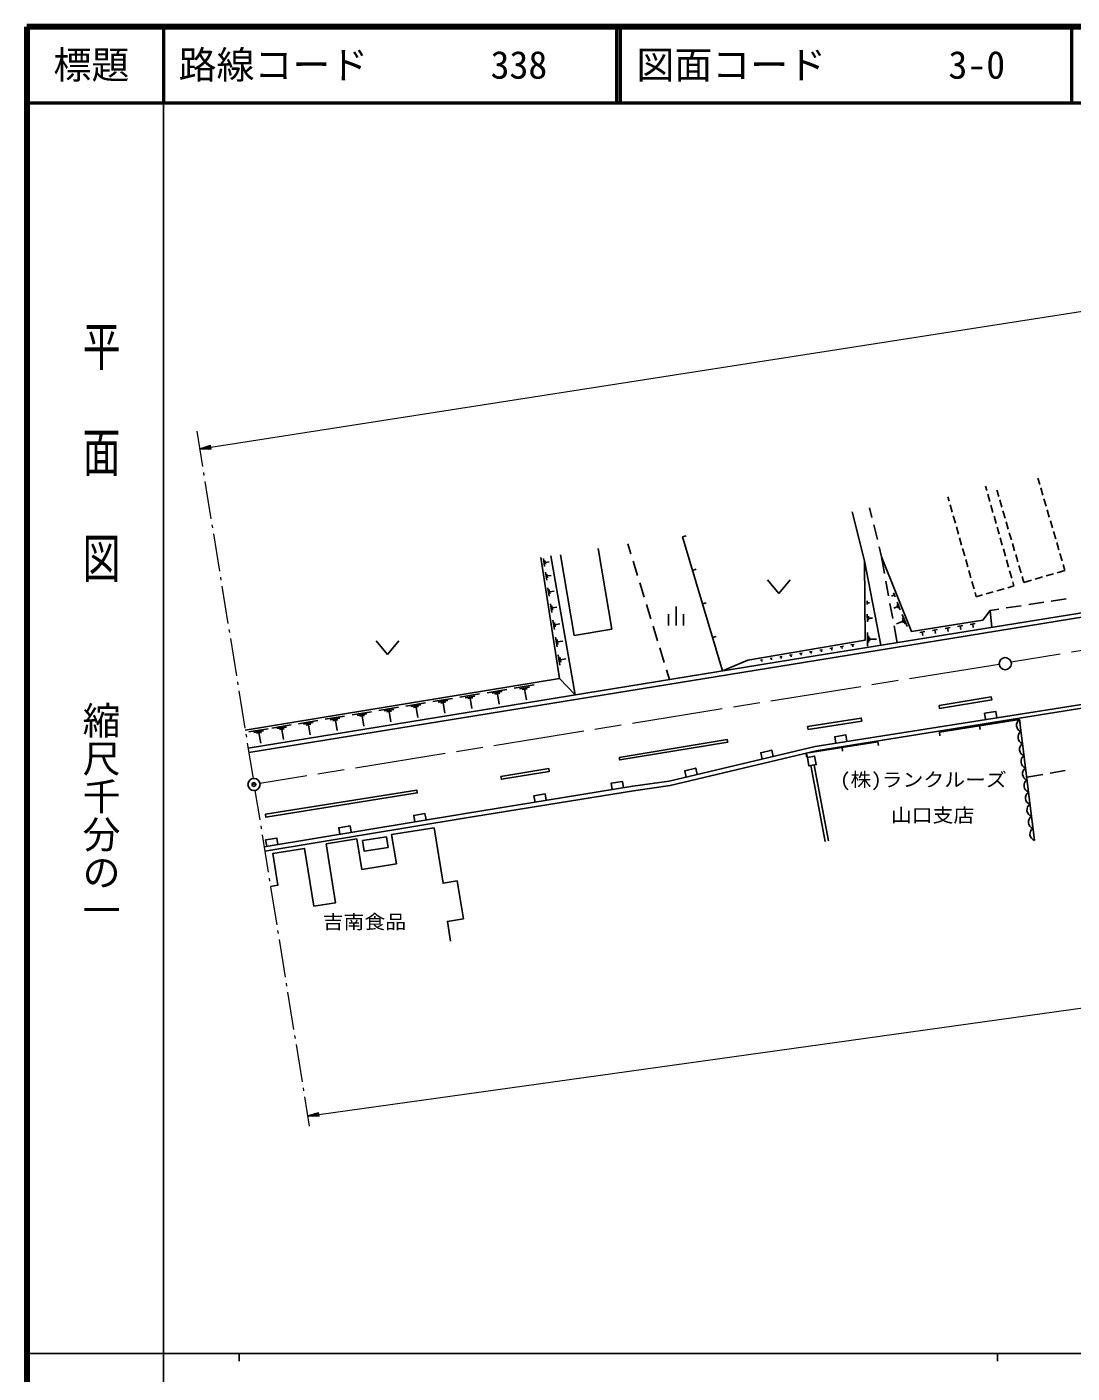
# Model space of a CAD drawing. Units: millimetres, scale not verified. Extents: x 40000 to 680000, y 20000 to 380000.
# Drawn here: x 40000 to 177824, y 202409 to 380000 of the extents above; entities that cross this region are included whole.
import ezdxf
from ezdxf.enums import TextEntityAlignment as Align

# ---------------------------------------------------------------- set-up
doc = ezdxf.new("R2010")
doc.units = ezdxf.units.MM
doc.header["$LTSCALE"] = 1000
doc.header["$PDMODE"] = 32
doc.header["$PDSIZE"] = 500
doc.linetypes.add('CHAIN', pattern=[18.5, 12, -1.5, 3.5, -1.5])
for name, color, linetype, lineweight in [('M-BGD', 7, 'Continuous', 25), ('M-BGD-HTXT', 7, 'Continuous', 13), ('M-BMK', 2, 'CHAIN', 13), ('M-BMK-SRVR', 3, 'Continuous', 25), ('M-STR-HTXT', 7, 'Continuous', 13), ('M-STR-STRD', 7, 'Continuous', 25), ('M-TTL', 2, 'Continuous', 140), ('M-TTL-BAND', 7, 'Continuous', 25), ('M-TTL-LINE', 7, 'Continuous', 50)]:
    doc.layers.add(name, color=color, linetype=linetype, lineweight=lineweight)
doc.layers.add('M-OTRS', color=6, linetype='Continuous')
doc.layers.add('M-TTL-TXT', color=7, linetype='Continuous')
doc.styles.add('@ＭＳ ゴシック', font='')
doc.styles.add('ＭＳ ゴシック', font='')
doc.styles.get('@ＭＳ ゴシック').set_extended_font_data('@MS Gothic')
doc.styles.get('ＭＳ ゴシック').set_extended_font_data('MS Gothic')

msp = doc.modelspace()

# ---------------------------------------------------------------- linework, layer by layer
at = {"layer": 'M-BGD'}
for p, q in [((173327, 320452), (173560, 319655)), ((161448, 317990), (161610, 317422)), ((166574, 318836), (166412, 319403)), ((166985, 317393), (166711, 318355)), ((168148, 318072), (167915, 318869)), ((173700, 319175), (173981, 318215)), ((151116, 316571), (151433, 315278)), ((161747, 316941), (162021, 315980)), ((167395, 315950), (167121, 316912)), ((168569, 316632), (168288, 317592)), ((168990, 315193), (168709, 316152)), ((174121, 317735), (174402, 316776)), ((174543, 316296), (174823, 315336)), ((150449, 309563), (148832, 316021)), ((162158, 315499), (162432, 314537)), ((167806, 314508), (167532, 315469)), ((169411, 313753), (169130, 314713)), ((174964, 314856), (175244, 313896)), ((126462, 312729), (126941, 312871)), ((126462, 312729), (126941, 312871)), ((131712, 295036), (126462, 312729)), ((151671, 314306), (152147, 312364)), ((162569, 314056), (162843, 313094)), ((162979, 312613), (163253, 311652)), ((168217, 313065), (167943, 314027)), ((168628, 311622), (168354, 312584)), ((169832, 312313), (169551, 313273)), ((175385, 313416), (175665, 312457)), ((119237, 311795), (119636, 310495)), ((152386, 311393), (152703, 310100)), ((163390, 311171), (163664, 310209)), ((169038, 310180), (168765, 311141)), ((170253, 310874), (169973, 311833)), ((175806, 311977), (176087, 311017)), ((108267, 308827), (108108, 309857)), ((108364, 309106), (108285, 309621)), ((108325, 309363), (108874, 309448)), ((112164, 299722), (110366, 310365)), ((119930, 309539), (120517, 307627)), ((152703, 310100), (153103, 307877)), ((163801, 309728), (164075, 308766)), ((169449, 308737), (169175, 309699)), ((170674, 309434), (170394, 310394)), ((176227, 310537), (176508, 309577)), ((176648, 309097), (176881, 308300)), ((108544, 307030), (108385, 308060)), ((108641, 307309), (108562, 307824)), ((108602, 307566), (109151, 307651)), ((127774, 308306), (128253, 308448)), ((164212, 308285), (164486, 307324)), ((169860, 307294), (169586, 308256)), ((171096, 307994), (170815, 308954)), ((171469, 306717), (171236, 307514)), ((173935, 307438), (172975, 307157)), ((175375, 307859), (174415, 307578)), ((176881, 308300), (175855, 308000)), ((108869, 304920), (108701, 306011)), ((108973, 305215), (108888, 305761)), ((108931, 305488), (109513, 305578)), ((120810, 306671), (121397, 304759)), ((137640, 307072), (139140, 305272)), ((139140, 305272), (140640, 307072)), ((153281, 306893), (153636, 304925)), ((164623, 306843), (164897, 305881)), ((166475, 305197), (167436, 305471)), ((167917, 305608), (168879, 305881)), ((169360, 306018), (170159, 306246)), ((170159, 306246), (169997, 306814)), ((172496, 307017), (171469, 306717)), ((109204, 302746), (109026, 303900)), ((121690, 303803), (122277, 301891)), ((129087, 303882), (129566, 304025)), ((150811, 303803), (150806, 304272)), ((150808, 304037), (151121, 304041)), ((153813, 303941), (154168, 301972)), ((154393, 305067), (154034, 304924)), ((154285, 305336), (154500, 304798)), ((154748, 303795), (154946, 303301)), ((154781, 304095), (155177, 303107)), ((165033, 305400), (165195, 304832)), ((165195, 304832), (165994, 305060)), ((172119, 303795), (174096, 304094)), ((175085, 304244), (177063, 304543)), ((109314, 303058), (109225, 303635)), ((109269, 303347), (109885, 303442)), ((124599, 302523), (124599, 301023)), ((125599, 303523), (125599, 301023)), ((126599, 302523), (126599, 301023)), ((150836, 301500), (150825, 302525)), ((150969, 301758), (150964, 302270)), ((150967, 302014), (151513, 302020)), ((154847, 303548), (154320, 303337)), ((155430, 302473), (156061, 300895)), ((155483, 302036), (155798, 301248)), ((167009, 303021), (168164, 303196)), ((169153, 303346), (171130, 303645)), ((109550, 300506), (109362, 301725)), ((109665, 300836), (109571, 301445)), ((109618, 301140), (110269, 301241)), ((122570, 300935), (123157, 299023)), ((154345, 300988), (154746, 298766)), ((155535, 301600), (154694, 301263)), ((155456, 301797), (155614, 301403)), ((157740, 300116), (158417, 300225)), ((158078, 300170), (158151, 299719)), ((159405, 300383), (160080, 300492)), ((159742, 300438), (159815, 299987)), ((161068, 300650), (161742, 300758)), ((161405, 300704), (161477, 300255)), ((162730, 300917), (163403, 301025)), ((163066, 300971), (163138, 300523)), ((164391, 301184), (165062, 301291)), ((164726, 301238), (164798, 300790)), ((86057, 299006), (87557, 297206)), ((87557, 297206), (89057, 299006)), ((109906, 298198), (109707, 299484)), ((110028, 298546), (109929, 299189)), ((109978, 298867), (110664, 298973)), ((130399, 299459), (130878, 299601)), ((148651, 298475), (149076, 298547)), ((148864, 298511), (148912, 298228)), ((150869, 298325), (150850, 300117)), ((150984, 298774), (150975, 299670)), ((151101, 298999), (151096, 299447)), ((151099, 299223), (152054, 299234)), ((110273, 295819), (110064, 297175)), ((110401, 296186), (110296, 296864)), ((110349, 296525), (111072, 296636)), ((123451, 298067), (124037, 296155)), ((137996, 296664), (138296, 296715)), ((138146, 296689), (138180, 296489)), ((139275, 296881), (139590, 296935)), ((139432, 296908), (139468, 296698)), ((140568, 297101), (140899, 297157)), ((140734, 297129), (140771, 296909)), ((141877, 297323), (142223, 297382)), ((142050, 297353), (142089, 297122)), ((143201, 297548), (143562, 297610)), ((143381, 297579), (143422, 297338)), ((144540, 297776), (144917, 297840)), ((144728, 297808), (144771, 297557)), ((145895, 298006), (146287, 298073)), ((146091, 298040), (146135, 297778)), ((147265, 298239), (147674, 298309)), ((147469, 298274), (147516, 298001)), ((124331, 295199), (124730, 293899)), ((131712, 295036), (132191, 295178)), ((136732, 296449), (137017, 296497)), ((136875, 296473), (136907, 296283)), ((104266, 292756), (106878, 293186)), ((93534, 290991), (96121, 291417)), ((97103, 291578), (99698, 292005)), ((97781, 291512), (99078, 291725)), ((98133, 291392), (98782, 291499)), ((98458, 291446), (98685, 290062)), ((100681, 292167), (103284, 292595)), ((101360, 292100), (102662, 292314)), ((101714, 291980), (102365, 292087)), ((102039, 292034), (102268, 290645)), ((104948, 292690), (106254, 292904)), ((105303, 292569), (105956, 292677)), ((105629, 292623), (105858, 291230)), ((144084, 284501), (192516, 292266)), ((82877, 289239), (85439, 289660)), ((86421, 289821), (88991, 290244)), ((87092, 289756), (88377, 289967)), ((87441, 289637), (88084, 289743)), ((87762, 289690), (87988, 288320)), ((89974, 290406), (92552, 290830)), ((90646, 290340), (91936, 290552)), ((90997, 290221), (91642, 290327)), ((91319, 290274), (91545, 288899)), ((94209, 290925), (95503, 291138)), ((94561, 290806), (95208, 290912)), ((94884, 290859), (95111, 289480)), ((72294, 287498), (74831, 287915)), ((75813, 288077), (78358, 288495)), ((76477, 288012), (77750, 288221)), ((76824, 287894), (77460, 287999)), ((77142, 287947), (77365, 286589)), ((79341, 288657), (81894, 289077)), ((80007, 288592), (81284, 288802)), ((80355, 288474), (80993, 288579)), ((80674, 288527), (80898, 287165)), ((83545, 289173), (84826, 289384)), ((83894, 289055), (84534, 289160)), ((84214, 289108), (84439, 287742)), ((160325, 286970), (170898, 288627)), ((165611, 287799), (165689, 287305)), ((170898, 288627), (170975, 288134)), ((170898, 288627), (170975, 288134)), ((170898, 288627), (172871, 272676)), ((69278, 287002), (71815, 287419)), ((69940, 286937), (71209, 287146)), ((70285, 286820), (70919, 286925)), ((70602, 286872), (70825, 285519)), ((72956, 287433), (74224, 287642)), ((73301, 287316), (73935, 287420)), ((73618, 287368), (73840, 286015)), ((160325, 286970), (160402, 286476)), ((142745, 284183), (152232, 285685)), ((142920, 283624), (142745, 284183)), ((142745, 284183), (142823, 283689)), ((147489, 284934), (147567, 284440)), ((152232, 285685), (152311, 285191)), ((152232, 285685), (152311, 285191)), ((143371, 282545), (145272, 272524)), ((143803, 282626), (145704, 272606)), ((173962, 281383), (171841, 281003)), ((176915, 281913), (174946, 281560))]:
    msp.add_line(p, q, dxfattribs=at)
for points in [[(115320, 311202), (117119, 300559), (112164, 299722)], [(68782, 287224), (110243, 294043), (107779, 310020)], [(110243, 294043), (112308, 291875), (109110, 310217)], [(131712, 295036), (135053, 296468), (150561, 299104), (150449, 309563), (152613, 298422)], [(152703, 310100), (156645, 300244), (166066, 301756), (167009, 303021), (167256, 300781)], [(69166, 284849), (142564, 296803), (203705, 306652)], [(69257, 284288), (142678, 296216), (209057, 307018)], [(71269, 271854), (97566, 276194), (119911, 279835), (124694, 280509), (143967, 285090), (192458, 292714), (214580, 296345)], [(167897, 288852), (167765, 289696), (166283, 289463), (166415, 288619)], [(148133, 285745), (148000, 286589), (146518, 286356), (146651, 285512)], [(71367, 271262), (97663, 275602), (120002, 279241), (124805, 279919), (144084, 284501)], [(138418, 283771), (138221, 284602), (136761, 284255), (136959, 283424)], [(128403, 281391), (128206, 282222), (126746, 281875), (126944, 281044)], [(118656, 279630), (118518, 280473), (117038, 280232), (117175, 279389)], [(108486, 277973), (108349, 278816), (106868, 278575), (107005, 277732)], [(92627, 275379), (92487, 276222), (91007, 275977), (91146, 275135)], [(93697, 274359), (88095, 273456), (88717, 269592), (84167, 268859), (83521, 272867), (79462, 272213), (80710, 264462), (77840, 263999), (76612, 271621), (72417, 270945), (73090, 266771), (72117, 266614)], [(82747, 273748), (82608, 274591), (81128, 274347), (81267, 273504)], [(93697, 274359), (94878, 267024), (96757, 267327), (97561, 262335), (95450, 261995), (95868, 259400)], [(73096, 272156), (72957, 272998), (71476, 272754), (71615, 271911)]]:
    msp.add_lwpolyline(points, dxfattribs=at)
for points in [[(142920, 283624), (143877, 283802), (144086, 282679), (143130, 282500)], [(84244, 272648), (87410, 273140), (87623, 271767), (84457, 271276)]]:
    msp.add_lwpolyline(points, close=True, dxfattribs=at)
for centre in [(171389, 287879), (171587, 286283), (171784, 284688), (171981, 283093), (172179, 281498), (172376, 279903), (172573, 278308), (172770, 276713), (172968, 275118), (173165, 273522)]:
    msp.add_arc(centre, 896, 123.27394, 250.8288, dxfattribs=at)
at = {"layer": 'M-BGD-HTXT'}
for p, q in [((62398, 326672), (63150, 322022)), ((63278, 321232), (63342, 320837)), ((63470, 320047), (64268, 315111)), ((64396, 314322), (64460, 313927)), ((64588, 313137), (65387, 308201)), ((65515, 307412), (65579, 307017)), ((65706, 306227), (66505, 301291)), ((66633, 300502), (66697, 300107)), ((66825, 299317), (67623, 294381)), ((67751, 293591), (67815, 293197)), ((67943, 292407), (68742, 287471)), ((68870, 286681), (68934, 286287)), ((69061, 285497), (69814, 280847)), ((70070, 279267), (70698, 275385)), ((70826, 274596), (70889, 274201)), ((71017, 273411), (71816, 268475)), ((71944, 267686), (72008, 267291)), ((72136, 266501), (72934, 261565)), ((73062, 260775), (73126, 260381)), ((73254, 259591), (74053, 254655)), ((74181, 253865), (74244, 253471)), ((74372, 252681), (75171, 247745)), ((75299, 246955), (75363, 246560)), ((75491, 245771), (76289, 240835)), ((76417, 240045), (76481, 239650)), ((76609, 238861), (77237, 234979))]:
    msp.add_line(p, q, dxfattribs=at)
at = {"layer": 'M-BMK'}
for p, q in [((212775, 303169), (169787, 296213)), ((168222, 295909), (70731, 280185))]:
    msp.add_line(p, q, dxfattribs=at)
at = {"layer": 'M-BMK-SRVR'}
for centre in [(169016, 296001), (69942, 280057)]:
    msp.add_circle(centre, 800, dxfattribs=at)
at = {"layer": 'M-OTRS'}
msp.add_point((69942, 280057), dxfattribs=at)
at = {"layer": 'M-STR-HTXT'}
for p, q in [((64259, 324560), (265394, 355966)), ((62777, 324329), (64220, 324807)), ((62777, 324329), (64259, 324560)), ((62777, 324329), (64297, 324313)), ((64251, 324609), (63065, 324424)), ((64267, 324511), (63081, 324326)), ((63354, 324520), (64243, 324659)), ((63385, 324322), (64274, 324461)), ((64236, 324708), (63643, 324616)), ((64282, 324412), (63689, 324319)), ((63932, 324711), (64228, 324758)), ((63993, 324316), (64290, 324362)), ((64297, 324313), (64220, 324807)), ((78505, 236534), (277415, 264338)), ((77019, 236326), (78470, 236781)), ((77019, 236326), (78505, 236534)), ((77019, 236326), (78539, 236286)), ((78498, 236583), (77309, 236417)), ((78512, 236484), (77323, 236318)), ((77600, 236508), (78491, 236633)), ((77627, 236310), (78519, 236435)), ((78484, 236682), (77890, 236599)), ((78525, 236385), (77931, 236302)), ((78180, 236690), (78477, 236732)), ((78235, 236294), (78532, 236336)), ((78539, 236286), (78470, 236781))]:
    msp.add_line(p, q, dxfattribs=at)
at = {"layer": 'M-STR-STRD'}
for points in [[(160283, 290472), (167166, 291611), (167233, 291207), (160350, 290068)], [(142949, 287729), (150017, 288826), (150079, 288425), (143011, 287328)], [(118119, 283623), (132360, 285975), (132415, 285644), (118174, 283291)], [(102507, 281126), (108811, 282162), (108873, 281780), (102570, 280745)], [(71462, 276128), (91416, 279331), (91478, 278943), (71525, 275739)]]:
    msp.add_lwpolyline(points, close=True, dxfattribs=at)
at = {"layer": 'M-TTL'}
for p, q in [((40000, 380000), (40000, 20000)), ((680000, 380000), (40000, 380000))]:
    msp.add_line(p, q, dxfattribs=at)
at = {"layer": 'M-TTL-BAND'}
for p, q in [((58000, 370000), (58000, 20000)), ((40000, 205000), (579000, 205000)), ((68000, 205000), (68000, 204000)), ((168000, 205000), (168000, 204000))]:
    msp.add_line(p, q, dxfattribs=at)
at = {"layer": 'M-TTL-LINE'}
for p, q in [((58000, 380000), (58000, 370000)), ((117750, 380000), (117750, 370000)), ((118250, 380000), (118250, 370000)), ((177750, 380000), (177750, 370000)), ((40000, 370000), (680000, 370000))]:
    msp.add_line(p, q, dxfattribs=at)

# ---------------------------------------------------------------- texts
at = {"layer": 'M-BGD', "style": 'ＭＳ ゴシック', "width": 1.1}
for s, p in [('(株)ランクルーズ', (158221, 279226)), ('山口支店', (159428, 274538)), ('吉南食品', (84499, 260476))]:
    msp.add_text(s, height=1833, dxfattribs=at).set_placement(p, align=Align.BOTTOM_CENTER)
at = {"layer": 'M-TTL-BAND', "style": '@ＭＳ ゴシック', "width": 1.4}
msp.add_text('平  面  図', height=3666, rotation=270, dxfattribs=at).set_placement((49777, 306475), align=Align.MIDDLE_RIGHT)
at = {"layer": 'M-TTL-BAND', "style": '@ＭＳ ゴシック'}
msp.add_text('縮尺千分の一', height=3666, rotation=270, dxfattribs=at).set_placement((49777, 261030), align=Align.MIDDLE_RIGHT)
at = {"layer": 'M-TTL-TXT', "style": 'ＭＳ ゴシック'}
msp.add_text('標題', height=3666, dxfattribs=at).set_placement((48500, 375000), align=Align.MIDDLE_CENTER)
for s, p in [('路線コード', (60000, 375000)), ('338', (101142, 375000)), ('図面コード', (120380, 375000)), ('3-0', (161521, 375000))]:
    msp.add_text(s, height=3666, dxfattribs=at).set_placement(p, align=Align.MIDDLE_LEFT)

doc.saveas('drawing.dxf')
